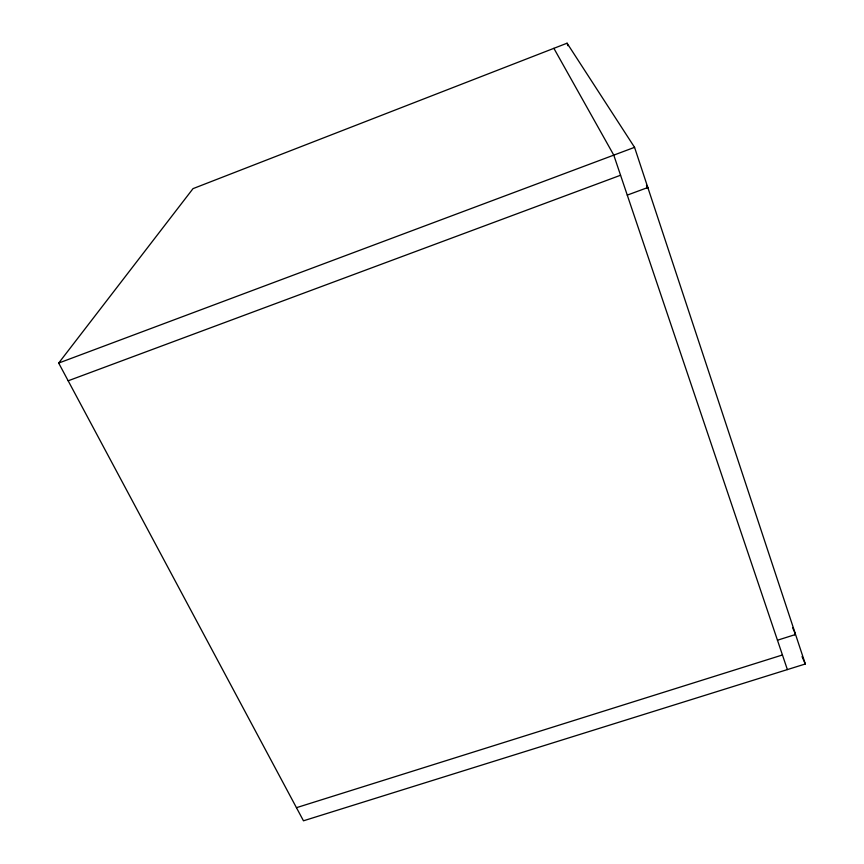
<?xml version="1.0" encoding="UTF-8"?>
<svg xmlns="http://www.w3.org/2000/svg" width="864" height="864" viewBox="0 0 864 864"><rect width="100%" height="100%" fill="white"/><g stroke="black" fill="none" stroke-linecap="round" stroke-linejoin="round"><path stroke-width="1.3" d="M794.664 634.781L795.323 633.755L648.162 188.503L646.823 186.3M777.46 640.213L795.571 634.5L805.313 663.984L303.469 820.8L58.687 363.064L193.018 188.633L567.076 43.2L634.554 147.344L647.827 187.51L627.264 195.113M58.687 363.064L634.554 147.344M68.17 380.797L620.557 175.241M296.46 807.678L782.438 654.977M646.801 187.898L648.162 188.503M646.434 185.22L647.827 187.51M553.878 48.33L613.775 155.131L787.374 669.589M792.655 627.793L795.323 633.755M802.04 656.608L805.313 663.984M567.076 43.2L567.94 45.738"/></g></svg>
